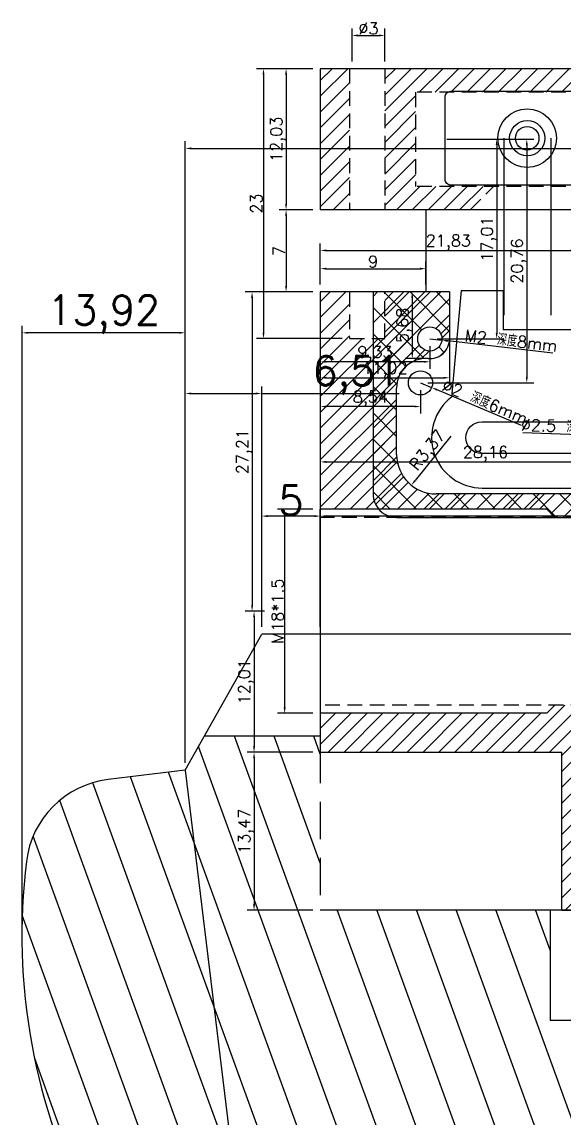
# Model space of a CAD drawing. Header units: millimetres. Extents: x 6817 to 10278, y -2870 to -2258.
# Drawn here: x 8470.4 to 8516.6, y -2541.8 to -2448.4 of the extents above; entities that cross this region are included whole.
import ezdxf

# ---------------------------------------------------------------- set-up
doc = ezdxf.new("R2010")
doc.units = ezdxf.units.MM
doc.linetypes.add('HIDDEN', pattern=[9.525, 6.35, -3.175])
doc.layers.add('图层2', color=108, linetype='Continuous')
doc.styles.get("Standard").update_dxf_attribs({"font": 'txt', "bigfont": 'gbcbig.shx'})
doc.dimstyles.new('ISO-25', dxfattribs={"dimtxt": 1, "dimasz": 0.5, "dimexe": 0.6, "dimexo": 0.625, "dimgap": 0.1, "dimtad": 1, "dimtxsty": 'Standard', "dimcen": 2.5, "dimadec": 0, "dimazin": 0, "dimtfac": 1, "dimtmove": 0, "dimatfit": 3, "dimfxl": 1, "dimarcsym": 0})

# ---------------------------------------------------------------- blocks, each defined once
blk = doc.blocks.new('*D1505')
at = {"layer": 'Defpoints', "color": 0, "linetype": 'ByBlock', "transparency": 16777216}
for p in [(8495.813, -2490.52), (8495.813, -2500.59), (8620.612, -2500.59)]:
    blk.add_point(p, dxfattribs=at)
at = {"layer": '图层2', "color": 0, "linetype": 'ByBlock', "lineweight": -2, "transparency": 16777216}
for p, q in [((8495.813, -2499.965), (8495.813, -2489.92)), ((8620.112, -2490.52), (8496.313, -2490.52)), ((8620.612, -2499.965), (8620.612, -2489.92))]:
    blk.add_line(p, q, dxfattribs=at)
at = {"layer": '图层2', "color": 0, "linetype": 'ByBlock', "transparency": 16777216}
for points in [[(8496.313, -2490.437), (8496.313, -2490.604), (8495.813, -2490.52)], [(8620.112, -2490.437), (8620.112, -2490.604), (8620.612, -2490.52)]]:
    blk.add_solid(points, dxfattribs=at)
at = {"layer": '图层2', "color": 0, "linetype": 'ByBlock', "transparency": 16777216, "insert": (8558.212, -2488.962), "char_height": 2.5, "attachment_point": 5}
blk.add_mtext('124,8', dxfattribs=at)
blk = doc.blocks.new('*D1506')
at = {"layer": 'Defpoints', "color": 0, "linetype": 'ByBlock', "transparency": 16777216}
for p in [(8490.813, -2490.52), (8490.813, -2500.59), (8495.813, -2500.59)]:
    blk.add_point(p, dxfattribs=at)
at = {"layer": '图层2', "color": 0, "linetype": 'ByBlock', "lineweight": -2, "transparency": 16777216}
for p, q in [((8490.813, -2499.965), (8490.813, -2489.92)), ((8495.313, -2490.52), (8491.313, -2490.52)), ((8495.813, -2499.965), (8495.813, -2489.92))]:
    blk.add_line(p, q, dxfattribs=at)
at = {"layer": '图层2', "color": 0, "linetype": 'ByBlock', "transparency": 16777216}
for points in [[(8491.313, -2490.437), (8491.313, -2490.604), (8490.813, -2490.52)], [(8495.313, -2490.437), (8495.313, -2490.604), (8495.813, -2490.52)]]:
    blk.add_solid(points, dxfattribs=at)
at = {"layer": '图层2', "color": 0, "linetype": 'ByBlock', "transparency": 16777216, "insert": (8493.313, -2489.17), "char_height": 2.5, "attachment_point": 5}
blk.add_mtext('5', dxfattribs=at)
blk = doc.blocks.new('*D1507')
at = {"layer": 'Defpoints', "color": 0, "linetype": 'ByBlock', "transparency": 16777216}
for p in [(8484.303, -2480.068), (8490.813, -2500.59), (8484.303, -2512.178)]:
    blk.add_point(p, dxfattribs=at)
at = {"layer": '图层2', "color": 0, "linetype": 'ByBlock', "lineweight": -2, "transparency": 16777216}
for p, q in [((8484.303, -2511.553), (8484.303, -2479.468)), ((8484.803, -2480.068), (8490.313, -2480.068)), ((8490.813, -2499.965), (8490.813, -2479.468)), ((8490.813, -2480.068), (8502.531, -2480.068))]:
    blk.add_line(p, q, dxfattribs=at)
at = {"layer": '图层2', "color": 0, "linetype": 'ByBlock', "transparency": 16777216}
for points in [[(8484.803, -2479.985), (8484.803, -2480.152), (8484.303, -2480.068)], [(8490.313, -2479.985), (8490.313, -2480.152), (8490.813, -2480.068)]]:
    blk.add_solid(points, dxfattribs=at)
at = {"layer": '图层2', "color": 0, "linetype": 'ByBlock', "transparency": 16777216, "insert": (8498.889, -2478.51), "char_height": 2.5, "attachment_point": 5}
blk.add_mtext('6,51', dxfattribs=at)
blk = doc.blocks.new('*D1508')
at = {"layer": 'Defpoints', "color": 0, "linetype": 'ByBlock', "transparency": 16777216}
for p in [(8470.385, -2474.897), (8484.303, -2512.178), (8470.385, -2527.413)]:
    blk.add_point(p, dxfattribs=at)
at = {"layer": '图层2', "color": 0, "linetype": 'ByBlock', "lineweight": -2, "transparency": 16777216}
for p, q in [((8470.385, -2526.788), (8470.385, -2474.297)), ((8484.303, -2511.553), (8484.303, -2474.297)), ((8483.803, -2474.897), (8470.885, -2474.897))]:
    blk.add_line(p, q, dxfattribs=at)
at = {"layer": '图层2', "color": 0, "linetype": 'ByBlock', "transparency": 16777216}
for points in [[(8470.885, -2474.814), (8470.885, -2474.98), (8470.385, -2474.897)], [(8483.803, -2474.814), (8483.803, -2474.98), (8484.303, -2474.897)]]:
    blk.add_solid(points, dxfattribs=at)
at = {"layer": '图层2', "color": 0, "linetype": 'ByBlock', "transparency": 16777216, "insert": (8477.344, -2473.339), "char_height": 2.5, "attachment_point": 5}
blk.add_mtext('13,92', dxfattribs=at)
blk = doc.blocks.new('*D1519')
at = {"layer": 'Defpoints', "color": 0, "linetype": 'ByBlock', "transparency": 16777216}
for p in [(9044.303, -2459.179), (9044.303, -2499.965), (8484.303, -2511.553)]:
    blk.add_point(p, dxfattribs=at)
at = {"layer": '图层2', "color": 0, "linetype": 'ByBlock', "lineweight": -2, "transparency": 16777216}
for p, q in [((8484.303, -2510.928), (8484.303, -2458.579)), ((9044.303, -2499.34), (9044.303, -2458.579)), ((8484.803, -2459.179), (9043.803, -2459.179))]:
    blk.add_line(p, q, dxfattribs=at)
at = {"layer": '图层2', "color": 0, "linetype": 'ByBlock', "transparency": 16777216}
for points in [[(8484.803, -2459.096), (8484.803, -2459.262), (8484.303, -2459.179)], [(9043.803, -2459.096), (9043.803, -2459.262), (9044.303, -2459.179)]]:
    blk.add_solid(points, dxfattribs=at)
at = {"layer": '图层2', "color": 0, "linetype": 'ByBlock', "transparency": 16777216, "insert": (8764.303, -2457.829), "char_height": 2.5, "attachment_point": 5}
blk.add_mtext('560', dxfattribs=at)
blk = doc.blocks.new('*D220')
at = {"layer": 'Defpoints', "color": 0, "linetype": 'ByBlock', "transparency": 16777216}
for p in [(1764.422, -2645.346), (1761.381, -2662.746), (1764.422, -2662.746)]:
    blk.add_point(p, dxfattribs=at)
at = {"layer": '图层2', "color": 0, "linetype": 'ByBlock', "lineweight": -2, "transparency": 16777216}
for p, q in [((1763.797, -2645.346), (1760.781, -2645.346)), ((1761.381, -2645.846), (1761.381, -2662.246)), ((1763.797, -2662.746), (1760.781, -2662.746))]:
    blk.add_line(p, q, dxfattribs=at)
at = {"layer": '图层2', "color": 0, "linetype": 'ByBlock', "transparency": 16777216}
for points in [[(1761.298, -2645.846), (1761.464, -2645.846), (1761.381, -2645.346)], [(1761.298, -2662.246), (1761.464, -2662.246), (1761.381, -2662.746)]]:
    blk.add_solid(points, dxfattribs=at)
at = {"layer": '图层2', "color": 0, "linetype": 'ByBlock', "transparency": 16777216, "insert": (1760.781, -2654.046), "char_height": 1, "attachment_point": 5, "rotation": 90}
blk.add_mtext('M18*1.5', dxfattribs=at)
blk = doc.blocks.new('*D223')
at = {"layer": 'Defpoints', "color": 0, "linetype": 'ByBlock', "transparency": 16777216}
for p in [(1764.422, -2607.807), (1761.505, -2619.837), (1764.422, -2619.837)]:
    blk.add_point(p, dxfattribs=at)
at = {"layer": '图层2', "color": 0, "linetype": 'ByBlock', "lineweight": -2, "transparency": 16777216}
for p, q in [((1763.797, -2607.807), (1760.905, -2607.807)), ((1761.505, -2608.307), (1761.505, -2619.337)), ((1763.797, -2619.837), (1760.905, -2619.837))]:
    blk.add_line(p, q, dxfattribs=at)
at = {"layer": '图层2', "color": 0, "linetype": 'ByBlock', "transparency": 16777216}
for points in [[(1761.422, -2608.307), (1761.589, -2608.307), (1761.505, -2607.807)], [(1761.422, -2619.337), (1761.589, -2619.337), (1761.505, -2619.837)]]:
    blk.add_solid(points, dxfattribs=at)
at = {"layer": '图层2', "color": 0, "linetype": 'ByBlock', "transparency": 16777216, "insert": (1760.822, -2613.822), "char_height": 1, "attachment_point": 5, "rotation": 90}
blk.add_mtext('12,03', dxfattribs=at)
blk = doc.blocks.new('*D224')
at = {"layer": 'Defpoints', "color": 0, "linetype": 'ByBlock', "transparency": 16777216}
for p in [(1764.422, -2619.837), (1761.505, -2626.837), (1764.422, -2626.837)]:
    blk.add_point(p, dxfattribs=at)
at = {"layer": '图层2', "color": 0, "linetype": 'ByBlock', "lineweight": -2, "transparency": 16777216}
for p, q in [((1763.797, -2619.837), (1760.905, -2619.837)), ((1761.505, -2620.337), (1761.505, -2626.337)), ((1763.797, -2626.837), (1760.905, -2626.837))]:
    blk.add_line(p, q, dxfattribs=at)
at = {"layer": '图层2', "color": 0, "linetype": 'ByBlock', "transparency": 16777216}
for points in [[(1761.422, -2620.337), (1761.589, -2620.337), (1761.505, -2619.837)], [(1761.422, -2626.337), (1761.589, -2626.337), (1761.505, -2626.837)]]:
    blk.add_solid(points, dxfattribs=at)
at = {"layer": '图层2', "color": 0, "linetype": 'ByBlock', "transparency": 16777216, "insert": (1760.905, -2623.337), "char_height": 1, "attachment_point": 5, "rotation": 90}
blk.add_mtext('7', dxfattribs=at)
blk = doc.blocks.new('*D225')
at = {"layer": 'Defpoints', "color": 0, "linetype": 'ByBlock', "transparency": 16777216}
for p in [(1773.422, -2624.851), (1764.422, -2626.837), (1773.422, -2626.837)]:
    blk.add_point(p, dxfattribs=at)
at = {"layer": '图层2', "color": 0, "linetype": 'ByBlock', "lineweight": -2, "transparency": 16777216}
for p, q in [((1764.422, -2626.212), (1764.422, -2624.251)), ((1764.922, -2624.851), (1772.922, -2624.851)), ((1773.422, -2626.212), (1773.422, -2624.251))]:
    blk.add_line(p, q, dxfattribs=at)
at = {"layer": '图层2', "color": 0, "linetype": 'ByBlock', "transparency": 16777216}
for points in [[(1764.922, -2624.767), (1764.922, -2624.934), (1764.422, -2624.851)], [(1772.922, -2624.767), (1772.922, -2624.934), (1773.422, -2624.851)]]:
    blk.add_solid(points, dxfattribs=at)
at = {"layer": '图层2', "color": 0, "linetype": 'ByBlock', "transparency": 16777216, "insert": (1768.922, -2624.251), "char_height": 1, "attachment_point": 5}
blk.add_mtext('9', dxfattribs=at)
blk = doc.blocks.new('*D226')
at = {"layer": 'Defpoints', "color": 0, "linetype": 'ByBlock', "transparency": 16777216}
for p in [(1764.422, -2626.837), (1758.604, -2654.046), (1759.656, -2654.046)]:
    blk.add_point(p, dxfattribs=at)
at = {"layer": '图层2', "color": 0, "linetype": 'ByBlock', "lineweight": -2, "transparency": 16777216}
for p, q in [((1763.797, -2626.837), (1758.004, -2626.837)), ((1758.604, -2627.337), (1758.604, -2653.546)), ((1759.031, -2654.046), (1758.004, -2654.046))]:
    blk.add_line(p, q, dxfattribs=at)
at = {"layer": '图层2', "color": 0, "linetype": 'ByBlock', "transparency": 16777216}
for points in [[(1758.521, -2627.337), (1758.688, -2627.337), (1758.604, -2626.837)], [(1758.521, -2653.546), (1758.688, -2653.546), (1758.604, -2654.046)]]:
    blk.add_solid(points, dxfattribs=at)
at = {"layer": '图层2', "color": 0, "linetype": 'ByBlock', "transparency": 16777216, "insert": (1757.921, -2640.441), "char_height": 1, "attachment_point": 5, "rotation": 90}
blk.add_mtext('27,21', dxfattribs=at)
blk = doc.blocks.new('*D193')
at = {"layer": 'Defpoints', "color": 0, "linetype": 'ByBlock', "transparency": 16777216}
for p in [(1760.281, -2654.046), (1758.773, -2666.059), (1764.422, -2666.059)]:
    blk.add_point(p, dxfattribs=at)
at = {"layer": '图层2', "color": 0, "linetype": 'ByBlock', "lineweight": -2, "transparency": 16777216}
for p, q in [((1759.656, -2654.046), (1758.173, -2654.046)), ((1758.773, -2654.546), (1758.773, -2665.559)), ((1763.797, -2666.059), (1758.173, -2666.059))]:
    blk.add_line(p, q, dxfattribs=at)
at = {"layer": '图层2', "color": 0, "linetype": 'ByBlock', "transparency": 16777216}
for points in [[(1758.689, -2654.546), (1758.856, -2654.546), (1758.773, -2654.046)], [(1758.689, -2665.559), (1758.856, -2665.559), (1758.773, -2666.059)]]:
    blk.add_solid(points, dxfattribs=at)
at = {"layer": '图层2', "color": 0, "linetype": 'ByBlock', "transparency": 16777216, "insert": (1758.089, -2660.053), "char_height": 1, "attachment_point": 5, "rotation": 90}
blk.add_mtext('12,01', dxfattribs=at)
blk = doc.blocks.new('*D227')
at = {"layer": 'Defpoints', "color": 0, "linetype": 'ByBlock', "transparency": 16777216}
for p in [(1764.422, -2666.059), (1758.773, -2679.533), (1764.422, -2679.533)]:
    blk.add_point(p, dxfattribs=at)
at = {"layer": '图层2', "color": 0, "linetype": 'ByBlock', "lineweight": -2, "transparency": 16777216}
for p, q in [((1763.797, -2666.059), (1758.173, -2666.059)), ((1758.773, -2666.559), (1758.773, -2679.033)), ((1763.797, -2679.533), (1758.173, -2679.533))]:
    blk.add_line(p, q, dxfattribs=at)
at = {"layer": '图层2', "color": 0, "linetype": 'ByBlock', "transparency": 16777216}
for points in [[(1758.689, -2666.559), (1758.856, -2666.559), (1758.773, -2666.059)], [(1758.689, -2679.033), (1758.856, -2679.033), (1758.773, -2679.533)]]:
    blk.add_solid(points, dxfattribs=at)
at = {"layer": '图层2', "color": 0, "linetype": 'ByBlock', "transparency": 16777216, "insert": (1758.089, -2672.796), "char_height": 1, "attachment_point": 5, "rotation": 90}
blk.add_mtext('13,47', dxfattribs=at)
blk = doc.blocks.new('*D194')
at = {"layer": 'Defpoints', "color": 0, "linetype": 'ByBlock', "transparency": 16777216}
for p in [(1786.255, -2623.295), (1786.255, -2623.962), (1764.422, -2626.837)]:
    blk.add_point(p, dxfattribs=at)
at = {"layer": '图层2', "color": 0, "linetype": 'ByBlock', "lineweight": -2, "transparency": 16777216}
for p, q in [((1764.422, -2626.212), (1764.422, -2622.695)), ((1786.255, -2623.337), (1786.255, -2622.695)), ((1764.922, -2623.295), (1785.755, -2623.295))]:
    blk.add_line(p, q, dxfattribs=at)
at = {"layer": '图层2', "color": 0, "linetype": 'ByBlock', "transparency": 16777216}
for points in [[(1764.922, -2623.212), (1764.922, -2623.378), (1764.422, -2623.295)], [(1785.755, -2623.212), (1785.755, -2623.378), (1786.255, -2623.295)]]:
    blk.add_solid(points, dxfattribs=at)
at = {"layer": '图层2', "color": 0, "linetype": 'ByBlock', "transparency": 16777216, "insert": (1775.339, -2622.612), "char_height": 1, "attachment_point": 5}
blk.add_mtext('21,83', dxfattribs=at)
blk = doc.blocks.new('*D229')
at = {"layer": 'Defpoints', "color": 0, "linetype": 'ByBlock', "transparency": 16777216}
for p in [(1769.922, -2604.974), (1767.131, -2607.807), (1769.922, -2607.807)]:
    blk.add_point(p, dxfattribs=at)
at = {"layer": '图层2', "color": 0, "linetype": 'ByBlock', "lineweight": -2, "transparency": 16777216}
for p, q in [((1767.131, -2607.182), (1767.131, -2604.374)), ((1769.922, -2607.182), (1769.922, -2604.374)), ((1767.631, -2604.974), (1769.422, -2604.974))]:
    blk.add_line(p, q, dxfattribs=at)
at = {"layer": '图层2', "color": 0, "linetype": 'ByBlock', "transparency": 16777216}
for points in [[(1767.631, -2604.891), (1767.631, -2605.058), (1767.131, -2604.974)], [(1769.422, -2604.891), (1769.422, -2605.058), (1769.922, -2604.974)]]:
    blk.add_solid(points, dxfattribs=at)
at = {"layer": '图层2', "color": 0, "linetype": 'ByBlock', "transparency": 16777216, "insert": (1768.527, -2604.374), "char_height": 1, "attachment_point": 5}
blk.add_mtext('%%C3', dxfattribs=at)
blk = doc.blocks.new('*D230')
at = {"layer": 'Defpoints', "color": 0, "linetype": 'ByBlock', "transparency": 16777216}
for p in [(1764.422, -2607.807), (1759.577, -2630.807), (1766.922, -2630.807)]:
    blk.add_point(p, dxfattribs=at)
at = {"layer": '图层2', "color": 0, "linetype": 'ByBlock', "lineweight": -2, "transparency": 16777216}
for p, q in [((1763.797, -2607.807), (1758.977, -2607.807)), ((1759.577, -2608.307), (1759.577, -2630.307)), ((1766.297, -2630.807), (1758.977, -2630.807))]:
    blk.add_line(p, q, dxfattribs=at)
at = {"layer": '图层2', "color": 0, "linetype": 'ByBlock', "transparency": 16777216}
for points in [[(1759.494, -2608.307), (1759.661, -2608.307), (1759.577, -2607.807)], [(1759.494, -2630.307), (1759.661, -2630.307), (1759.577, -2630.807)]]:
    blk.add_solid(points, dxfattribs=at)
at = {"layer": '图层2', "color": 0, "linetype": 'ByBlock', "transparency": 16777216, "insert": (1758.977, -2619.307), "char_height": 1, "attachment_point": 5, "rotation": 90}
blk.add_mtext('23', dxfattribs=at)
blk = doc.blocks.new('*D196')
at = {"layer": 'Defpoints', "color": 0, "linetype": 'ByBlock', "transparency": 16777216}
for p in [(1773.757, -2630.836), (1774.784, -2630.955)]:
    blk.add_point(p, dxfattribs=at)
at = {"layer": '图层2', "color": 0, "linetype": 'ByBlock', "lineweight": -2, "transparency": 16777216}
for p, q in [((1773.757, -2630.836), (1774.784, -2630.955)), ((1784.244, -2632.052), (1775.281, -2631.013))]:
    blk.add_line(p, q, dxfattribs=at)
at = {"layer": '图层2', "color": 0, "linetype": 'ByBlock', "transparency": 16777216}
blk.add_solid([(1775.291, -2630.93), (1775.271, -2631.095), (1774.784, -2630.955)], dxfattribs=at)
at = {"layer": '图层2', "color": 0, "linetype": 'ByBlock', "transparency": 16777216, "insert": (1780.681, -2630.985), "char_height": 1, "attachment_point": 5, "rotation": 353.38564}
blk.add_mtext('M2 深度8mm', dxfattribs=at)
blk = doc.blocks.new('*D232')
at = {"layer": 'Defpoints', "color": 0, "linetype": 'ByBlock', "transparency": 16777216}
for p in [(1772.962, -2634.583), (1773.913, -2634.983)]:
    blk.add_point(p, dxfattribs=at)
at = {"layer": '图层2', "color": 0, "linetype": 'ByBlock', "lineweight": -2, "transparency": 16777216}
for p, q in [((1772.962, -2634.583), (1773.913, -2634.983)), ((1781.585, -2638.21), (1774.374, -2635.177))]:
    blk.add_line(p, q, dxfattribs=at)
at = {"layer": '图层2', "color": 0, "linetype": 'ByBlock', "transparency": 16777216}
blk.add_solid([(1774.407, -2635.1), (1774.342, -2635.254), (1773.913, -2634.983)], dxfattribs=at)
at = {"layer": '图层2', "color": 0, "linetype": 'ByBlock', "transparency": 16777216, "insert": (1778.462, -2636.192), "char_height": 1, "attachment_point": 5, "rotation": 337.18463}
blk.add_mtext('%%C2 深度6mm', dxfattribs=at)
blk = doc.blocks.new('*D233')
at = {"layer": 'Defpoints', "color": 0, "linetype": 'ByBlock', "transparency": 16777216}
for p in [(1764.422, -2630.836), (1773.757, -2630.836), (1764.422, -2632.789)]:
    blk.add_point(p, dxfattribs=at)
at = {"layer": '图层2', "color": 0, "linetype": 'ByBlock', "lineweight": -2, "transparency": 16777216}
for p, q in [((1764.422, -2631.461), (1764.422, -2633.389)), ((1773.757, -2631.461), (1773.757, -2633.389)), ((1773.257, -2632.789), (1764.922, -2632.789))]:
    blk.add_line(p, q, dxfattribs=at)
at = {"layer": '图层2', "color": 0, "linetype": 'ByBlock', "transparency": 16777216}
for points in [[(1764.922, -2632.706), (1764.922, -2632.872), (1764.422, -2632.789)], [(1773.257, -2632.706), (1773.257, -2632.872), (1773.757, -2632.789)]]:
    blk.add_solid(points, dxfattribs=at)
at = {"layer": '图层2', "color": 0, "linetype": 'ByBlock', "transparency": 16777216, "insert": (1769.09, -2632.106), "char_height": 1, "attachment_point": 5}
blk.add_mtext('9,33', dxfattribs=at)
blk = doc.blocks.new('*D234')
at = {"layer": 'Defpoints', "color": 0, "linetype": 'ByBlock', "transparency": 16777216}
for p in [(1764.422, -2634.583), (1772.962, -2634.583), (1764.422, -2636.601)]:
    blk.add_point(p, dxfattribs=at)
at = {"layer": '图层2', "color": 0, "linetype": 'ByBlock', "lineweight": -2, "transparency": 16777216}
for p, q in [((1764.422, -2635.208), (1764.422, -2637.201)), ((1772.962, -2635.208), (1772.962, -2637.201)), ((1772.462, -2636.601), (1764.922, -2636.601))]:
    blk.add_line(p, q, dxfattribs=at)
at = {"layer": '图层2', "color": 0, "linetype": 'ByBlock', "transparency": 16777216}
for points in [[(1764.922, -2636.518), (1764.922, -2636.684), (1764.422, -2636.601)], [(1772.462, -2636.518), (1772.462, -2636.684), (1772.962, -2636.601)]]:
    blk.add_solid(points, dxfattribs=at)
at = {"layer": '图层2', "color": 0, "linetype": 'ByBlock', "transparency": 16777216, "insert": (1768.692, -2635.918), "char_height": 1, "attachment_point": 5}
blk.add_mtext('8,54', dxfattribs=at)
blk = doc.blocks.new('*D235')
at = {"layer": 'Defpoints', "color": 0, "linetype": 'ByBlock', "transparency": 16777216}
for p in [(1774.588, -2613.822), (1773.757, -2630.836), (1779.459, -2630.836)]:
    blk.add_point(p, dxfattribs=at)
at = {"layer": '图层2', "color": 0, "linetype": 'ByBlock', "lineweight": -2, "transparency": 16777216}
for p, q in [((1775.213, -2613.822), (1780.059, -2613.822)), ((1779.459, -2614.322), (1779.459, -2630.336)), ((1774.382, -2630.836), (1780.059, -2630.836))]:
    blk.add_line(p, q, dxfattribs=at)
at = {"layer": '图层2', "color": 0, "linetype": 'ByBlock', "transparency": 16777216}
for points in [[(1779.376, -2614.322), (1779.542, -2614.322), (1779.459, -2613.822)], [(1779.376, -2630.336), (1779.542, -2630.336), (1779.459, -2630.836)]]:
    blk.add_solid(points, dxfattribs=at)
at = {"layer": '图层2', "color": 0, "linetype": 'ByBlock', "transparency": 16777216, "insert": (1778.776, -2622.329), "char_height": 1, "attachment_point": 5, "rotation": 90}
blk.add_mtext('17,01', dxfattribs=at)
blk = doc.blocks.new('*D197')
at = {"layer": 'Defpoints', "color": 0, "linetype": 'ByBlock', "transparency": 16777216}
for p in [(1774.588, -2613.822), (1772.962, -2634.583), (1782.026, -2634.583)]:
    blk.add_point(p, dxfattribs=at)
at = {"layer": '图层2', "color": 0, "linetype": 'ByBlock', "lineweight": -2, "transparency": 16777216}
for p, q in [((1775.213, -2613.822), (1782.626, -2613.822)), ((1782.026, -2614.322), (1782.026, -2634.083)), ((1773.587, -2634.583), (1782.626, -2634.583))]:
    blk.add_line(p, q, dxfattribs=at)
at = {"layer": '图层2', "color": 0, "linetype": 'ByBlock', "transparency": 16777216}
for points in [[(1781.943, -2614.322), (1782.109, -2614.322), (1782.026, -2613.822)], [(1781.943, -2634.083), (1782.109, -2634.083), (1782.026, -2634.583)]]:
    blk.add_solid(points, dxfattribs=at)
at = {"layer": '图层2', "color": 0, "linetype": 'ByBlock', "transparency": 16777216, "insert": (1781.343, -2624.202), "char_height": 1, "attachment_point": 5, "rotation": 90}
blk.add_mtext('20,76', dxfattribs=at)
blk = doc.blocks.new('*D238')
at = {"layer": 'Defpoints', "color": 0, "linetype": 'ByBlock', "transparency": 16777216}
for p in [(1764.422, -2639.636), (1792.582, -2639.222), (1792.582, -2641.319)]:
    blk.add_point(p, dxfattribs=at)
at = {"layer": '图层2', "color": 0, "linetype": 'ByBlock', "lineweight": -2, "transparency": 16777216}
for p, q in [((1792.582, -2639.847), (1792.582, -2641.919)), ((1764.422, -2640.261), (1764.422, -2641.919)), ((1764.922, -2641.319), (1792.082, -2641.319))]:
    blk.add_line(p, q, dxfattribs=at)
at = {"layer": '图层2', "color": 0, "linetype": 'ByBlock', "transparency": 16777216}
for points in [[(1764.922, -2641.236), (1764.922, -2641.403), (1764.422, -2641.319)], [(1792.082, -2641.236), (1792.082, -2641.403), (1792.582, -2641.319)]]:
    blk.add_solid(points, dxfattribs=at)
at = {"layer": '图层2', "color": 0, "linetype": 'ByBlock', "transparency": 16777216, "insert": (1778.502, -2640.636), "char_height": 1, "attachment_point": 5}
blk.add_mtext('28,16', dxfattribs=at)
blk = doc.blocks.new('*D240')
at = {"layer": 'Defpoints', "color": 0, "linetype": 'ByBlock', "transparency": 16777216}
for p in [(1764.422, -2626.837), (1775.441, -2626.837), (1775.441, -2634.15)]:
    blk.add_point(p, dxfattribs=at)
at = {"layer": '图层2', "color": 0, "linetype": 'ByBlock', "lineweight": -2, "transparency": 16777216}
for p, q in [((1764.422, -2627.462), (1764.422, -2634.75)), ((1775.441, -2627.462), (1775.441, -2634.75)), ((1764.922, -2634.15), (1774.941, -2634.15))]:
    blk.add_line(p, q, dxfattribs=at)
at = {"layer": '图层2', "color": 0, "linetype": 'ByBlock', "transparency": 16777216}
for points in [[(1764.922, -2634.067), (1764.922, -2634.233), (1764.422, -2634.15)], [(1774.941, -2634.067), (1774.941, -2634.233), (1775.441, -2634.15)]]:
    blk.add_solid(points, dxfattribs=at)
at = {"layer": '图层2', "color": 0, "linetype": 'ByBlock', "transparency": 16777216, "insert": (1769.932, -2633.467), "char_height": 1, "attachment_point": 5}
blk.add_mtext('11,02', dxfattribs=at)
blk = doc.blocks.new('*D241')
at = {"layer": 'Defpoints', "color": 0, "linetype": 'ByBlock', "transparency": 16777216}
for p in [(1775.441, -2626.837), (1772.259, -2632.52), (1773.757, -2632.52)]:
    blk.add_point(p, dxfattribs=at)
at = {"layer": '图层2', "color": 0, "linetype": 'ByBlock', "lineweight": -2, "transparency": 16777216}
for p, q in [((1774.816, -2626.837), (1771.659, -2626.837)), ((1772.259, -2627.337), (1772.259, -2632.02)), ((1773.132, -2632.52), (1771.659, -2632.52))]:
    blk.add_line(p, q, dxfattribs=at)
at = {"layer": '图层2', "color": 0, "linetype": 'ByBlock', "transparency": 16777216}
for points in [[(1772.176, -2627.337), (1772.343, -2627.337), (1772.259, -2626.837)], [(1772.176, -2632.02), (1772.343, -2632.02), (1772.259, -2632.52)]]:
    blk.add_solid(points, dxfattribs=at)
at = {"layer": '图层2', "color": 0, "linetype": 'ByBlock', "transparency": 16777216, "insert": (1771.576, -2629.678), "char_height": 1, "attachment_point": 5, "rotation": 90}
blk.add_mtext('5,68', dxfattribs=at)
blk = doc.blocks.new('*D242')
at = {"layer": 'Defpoints', "color": 0, "linetype": 'ByBlock', "transparency": 16777216}
for p in [(1774.291, -2640.678), (1772.183, -2643.305)]:
    blk.add_point(p, dxfattribs=at)
at = {"layer": '图层2', "color": 0, "linetype": 'ByBlock', "lineweight": -2, "transparency": 16777216}
blk.add_line((1775.541, -2639.119), (1772.496, -2642.915), dxfattribs=at)
at = {"layer": '图层2', "color": 0, "linetype": 'ByBlock', "transparency": 16777216}
blk.add_solid([(1772.431, -2642.863), (1772.561, -2642.968), (1772.183, -2643.305)], dxfattribs=at)
at = {"layer": '图层2', "color": 0, "linetype": 'ByBlock', "transparency": 16777216, "insert": (1773.642, -2640.395), "char_height": 1, "attachment_point": 5, "rotation": 51.2675}
blk.add_mtext('R3,37', dxfattribs=at)
blk = doc.blocks.new('*D202')
at = {"layer": 'Defpoints', "color": 0, "linetype": 'ByBlock', "transparency": 16777216}
for p in [(1791.333, -2639.174), (1792.582, -2639.222)]:
    blk.add_point(p, dxfattribs=at)
at = {"layer": '图层2', "color": 0, "linetype": 'ByBlock', "lineweight": -2, "transparency": 16777216}
for p, q in [((1781.684, -2638.803), (1790.834, -2639.155)), ((1792.582, -2639.222), (1791.333, -2639.174))]:
    blk.add_line(p, q, dxfattribs=at)
at = {"layer": '图层2', "color": 0, "linetype": 'ByBlock', "transparency": 16777216}
blk.add_solid([(1790.837, -2639.072), (1790.83, -2639.238), (1791.333, -2639.174)], dxfattribs=at)
at = {"layer": '图层2', "color": 0, "linetype": 'ByBlock', "transparency": 16777216, "insert": (1786.034, -2638.32), "char_height": 1, "attachment_point": 5, "rotation": 357.79398}
blk.add_mtext('%%C2.5 深度6mm', dxfattribs=at)
blk = doc.blocks.new('fghjkkk')
at = {"layer": '图层2', "color": 4, "linetype": 'ByBlock'}
blk.add_lwpolyline([(8494.25, -2299.241), (8463.586, -2299.241, -0.414214), (8463.086, -2298.741), (8463.086, -2291.741, -0.414214), (8463.586, -2291.241), (8494.25, -2291.241, -0.414214), (8494.75, -2291.741), (8494.75, -2298.741, -0.414214)], format="xyb", close=True, dxfattribs=at)
for points in [[(8494.75, -2298.111), (8518.362, -2298.111, 1), (8518.362, -2292.371), (8494.75, -2292.371)], [(8521.132, -2295.991), (8531.23, -2295.991, 1), (8531.23, -2294.491), (8521.132, -2294.491)]]:
    blk.add_lwpolyline(points, format="xyb", dxfattribs=at)
at = {"layer": '图层2', "color": 2, "linetype": 'ByBlock'}
for radius in [2.5, 1.5]:
    blk.add_circle((8470.086, -2295.241), radius, dxfattribs=at)
at = {"layer": '图层2', "color": 4, "linetype": 'ByBlock'}
blk.add_circle((8470.086, -2295.241), 1, dxfattribs=at)
blk = doc.blocks.new('bfgjkkj')
at = {"layer": '图层2', "color": 2, "linetype": 'ByBlock'}
for p, q in [((8509.539, -2458.312), (8509.539, -2473.381)), ((8513.539, -2458.312), (8513.539, -2473.381))]:
    blk.add_line(p, q, dxfattribs=at)
blk.add_blockref('fghjkkk', (41.453, -163.072), dxfattribs=at)
blk = doc.blocks.new('gfhhjjj')
at = {"layer": '图层2', "color": 1, "linetype": 'ByBlock'}
for p, q in [((10460.5, -315.718), (10459.667, -324.827)), ((10460.5, -315.718), (10464.084, -315.718)), ((10460.5, -315.718), (10464.084, -315.718)), ((10464.084, -315.718), (10464.084, -319.08)), ((10490.832, -315.718), (10493.858, -315.718)), ((10490.832, -319.08), (10490.832, -315.718)), ((10493.858, -322.337), (10493.858, -315.718)), ((10490.832, -319.08), (10464.084, -319.08)), ((10507.567, -322.337), (10493.858, -322.337)), ((10509.272, -328.333), (10507.567, -322.337)), ((10462.296, -332.567), (10499.756, -332.567)), ((10499.756, -338.241), (10508.08, -332.108)), ((10499.756, -332.567), (10499.756, -338.241))]:
    blk.add_line(p, q, dxfattribs=at)
at = {"layer": '图层2', "color": 3, "linetype": 'HIDDEN', "ltscale": 0.2}
for p, q in [((10506.692, -328.986), (10506.692, -323.739)), ((10504.703, -326.136), (10508.954, -326.136)), ((10480.457, -334.101), (10480.457, -328.854)), ((10478.468, -331.251), (10482.719, -331.251))]:
    blk.add_line(p, q, dxfattribs=at)
at = {"layer": '图层2', "color": 2, "linetype": 'ByBlock'}
for points in [[(10476.702, -326.932, -1), (10476.702, -329.632), (10462.258, -329.632, -1), (10462.258, -326.932)], [(10485.891, -329.628, -1), (10485.891, -326.928), (10500.335, -326.928, -1), (10500.335, -329.628)]]:
    blk.add_lwpolyline(points, format="xyb", close=True, dxfattribs=at)
for centre, radius in [((10506.692, -326.136), 1.25), ((10480.457, -331.251), 1)]:
    blk.add_circle(centre, radius, dxfattribs=at)
at = {"layer": '图层2', "color": 1, "linetype": 'ByBlock'}
for centre, radius, start, end in [((10462.296, -328.25), 4.316, 127.5234, 270), ((10506.392, -329.499), 3.108, 302.90648, 22.03635)]:
    blk.add_arc(centre, radius, start, end, dxfattribs=at)
blk = doc.blocks.new('dfgghhh')
at = {"layer": '图层2', "linetype": 'ByBlock'}
h = blk.add_hatch(dxfattribs=at)
h.set_pattern_fill('ANSI31', color=4, scale=0.3)
h.set_pattern_definition([(45, (-371.5348, -2062.5474), (-0.6735192, 0.6735192), [])])
h.paths.add_polyline_path([(1844.422, -2607.807), (1769.922, -2607.807), (1769.922, -2613.822), (1772.544, -2613.822), (1772.544, -2609.807), (1844.422, -2609.807)])
h.paths.add_polyline_path([(1779.198, -2617.837), (1772.544, -2617.837), (1772.544, -2613.822), (1769.922, -2613.822), (1769.922, -2619.837), (1777.198, -2619.837)])
h.paths.add_polyline_path([(1766.922, -2613.822), (1764.422, -2613.822), (1764.422, -2619.837), (1766.922, -2619.837)])
h.paths.add_polyline_path([(1766.922, -2607.807), (1764.422, -2607.807), (1764.422, -2613.822), (1766.922, -2613.822)])
edge = h.paths.add_edge_path()
edge.add_line((1844.422, -2617.837), (1839.922, -2617.837))
edge.add_arc((1839.922, -2619.837), 2, 0, 90, ccw=False)
edge.add_line((1841.922, -2619.837), (1844.422, -2619.837))
edge.add_line((1844.422, -2619.837), (1844.422, -2617.837))
edge = h.paths.add_edge_path()
edge.add_line((1839.922, -2617.837), (1822.167, -2617.837))
edge.add_line((1822.167, -2617.837), (1824.167, -2619.837))
edge.add_line((1824.167, -2619.837), (1841.922, -2619.837))
edge.add_arc((1839.922, -2619.837), 2, 0, 90)
edge = h.paths.add_edge_path()
edge.add_line((1775.441, -2630.836), (1775.441, -2626.837))
edge.add_line((1775.441, -2626.837), (1769.922, -2626.837))
edge.add_line((1769.922, -2626.837), (1769.922, -2630.807))
edge.add_line((1769.922, -2630.807), (1768.922, -2630.807))
edge.add_line((1768.922, -2630.807), (1768.922, -2644.046))
edge.add_arc((1770.922, -2644.046), 2, 180, 220.5416)
edge.add_line((1769.402, -2645.346), (1783.722, -2645.346))
edge.add_line((1783.722, -2645.346), (1784.422, -2646.046))
edge.add_line((1784.422, -2646.046), (1813.323, -2646.046))
edge.add_line((1813.323, -2646.046), (1811.323, -2644.046))
edge.add_line((1811.323, -2644.046), (1774.291, -2644.046))
edge.add_arc((1774.291, -2640.678), 3.368, 180, 270, ccw=False)
edge.add_line((1770.922, -2640.678), (1770.922, -2635.035))
edge.add_arc((1773.448, -2635.035), 2.526, 85.17826, 180, ccw=False)
edge.add_arc((1773.757, -2630.836), 1.684, 266.72853, 360)
edge = h.paths.add_edge_path(flags=16)
edge.add_arc((1773.757, -2630.836), 1.034, 0, 360)
edge = h.paths.add_edge_path(flags=17)
edge.add_line((1841.922, -2644.046), (1840.484, -2644.046))
edge.add_line((1840.484, -2644.046), (1838.484, -2646.046))
edge.add_line((1838.484, -2646.046), (1839.922, -2646.046))
edge.add_arc((1839.922, -2644.046), 2, 270, 360)
edge = h.paths.add_edge_path()
edge.add_line((1844.422, -2644.046), (1841.922, -2644.046))
edge.add_arc((1839.922, -2644.046), 2, -90, 0, ccw=False)
edge.add_line((1839.922, -2646.046), (1838.484, -2646.046))
edge.add_line((1838.484, -2646.046), (1838.484, -2651.546))
edge.add_line((1838.484, -2651.546), (1847.092, -2651.546))
edge.add_line((1847.092, -2651.546), (1847.092, -2650.561))
edge.add_line((1847.092, -2650.561), (1844.422, -2650.561))
edge.add_line((1844.422, -2650.561), (1844.422, -2644.046))
h.paths.add_polyline_path([(1846.092, -2659.061), (1847.092, -2659.061), (1847.092, -2656.546), (1838.484, -2656.546), (1838.484, -2662.046), (1832.041, -2662.046), (1832.041, -2664.046), (1836.534, -2664.046), (1836.534, -2669.427), (1838.978, -2669.427), (1838.978, -2664.927), (1839.478, -2664.427), (1841.478, -2664.427), (1841.978, -2664.927), (1841.978, -2669.427), (1846.092, -2669.427)])
h.paths.add_polyline_path([(1791.231, -2662.046), (1784.422, -2662.046), (1783.722, -2662.746), (1764.422, -2662.746), (1764.422, -2666.059), (1785.015, -2666.059), (1785.015, -2679.533), (1787.015, -2679.533), (1787.015, -2664.046), (1791.231, -2664.046)])
h.paths.add_polyline_path([(1845.592, -2670.033), (1846.092, -2669.533), (1846.092, -2669.427), (1844.422, -2669.427), (1844.422, -2679.533), (1845.592, -2679.533)])
h.paths.add_polyline_path([(1859.222, -2664.046), (1859.222, -2656.546), (1850.092, -2656.546), (1850.092, -2659.061), (1851.092, -2659.061), (1851.092, -2669.427), (1852.109, -2669.427), (1852.109, -2679.533), (1858.222, -2679.533), (1868.822, -2677.241), (1868.822, -2664.046)])
h.paths.add_polyline_path([(1888.222, -2664.046), (1874.822, -2664.046), (1874.822, -2675.943), (1888.222, -2673.046)])
h.paths.add_polyline_path([(1888.222, -2635.046), (1874.072, -2635.046), (1874.072, -2644.046), (1888.222, -2644.046)])
h.paths.add_polyline_path([(1869.572, -2635.046), (1858.222, -2635.046), (1858.222, -2650.561), (1850.092, -2650.561), (1850.092, -2651.546), (1859.222, -2651.546), (1859.222, -2644.046), (1869.572, -2644.046)])
h.paths.add_polyline_path([(1869.572, -2619.822), (1858.222, -2619.822), (1858.222, -2635.046), (1869.572, -2635.046)])
h.paths.add_polyline_path([(1888.222, -2621.822), (1876.522, -2621.822), (1876.522, -2620.022), (1876.322, -2619.822), (1874.072, -2619.822), (1874.072, -2635.046), (1888.222, -2635.046)])
h.paths.add_polyline_path([(1868.722, -2603.822), (1858.222, -2603.822), (1858.222, -2607.822), (1868.722, -2607.822)])
h.paths.add_polyline_path([(1876.522, -2605.822), (1888.222, -2605.822), (1888.222, -2603.822), (1868.722, -2603.822), (1868.722, -2607.822), (1876.322, -2607.822), (1876.522, -2607.622)])
edge = h.paths.add_edge_path()
edge.add_line((1766.922, -2630.807), (1766.922, -2626.837))
edge.add_line((1766.922, -2626.837), (1764.422, -2626.837))
edge.add_line((1764.422, -2626.837), (1764.422, -2645.346))
edge.add_line((1764.422, -2645.346), (1769.402, -2645.346))
edge.add_arc((1770.922, -2644.046), 2, 180, 220.5416, ccw=False)
edge.add_line((1768.922, -2644.046), (1768.922, -2630.807))
edge.add_line((1768.922, -2630.807), (1766.922, -2630.807))
h = blk.add_hatch(dxfattribs=at)
h.set_pattern_fill('ANSI37', color=62, scale=0.5)
h.set_pattern_definition([(45, (-371.5348, -2062.5474), (-1.122532, 1.122532), []), (135, (-371.5348, -2062.5474), (-1.122532, -1.122532), [])])
h.paths.add_polyline_path([(1769.922, -2626.837), (1768.922, -2626.837), (1768.922, -2630.807), (1769.922, -2630.807)], flags=17)
h.paths.add_polyline_path([(1775.441, -2626.837), (1769.922, -2626.837), (1769.922, -2630.807), (1768.922, -2630.807), (1768.922, -2644.046, 0.178765), (1769.402, -2645.346), (1783.722, -2645.346), (1784.422, -2646.046), (1813.323, -2646.046), (1811.323, -2644.046), (1774.291, -2644.046, -0.414214), (1770.922, -2640.678), (1770.922, -2635.035, -0.439082), (1773.661, -2632.517, 0.431038), (1775.441, -2630.836)])
h.paths.add_polyline_path([(1774.791, -2630.836, -1), (1772.723, -2630.836, -1)], flags=16)
h.paths.add_polyline_path([(1840.484, -2644.046), (1811.323, -2644.046), (1813.323, -2646.046), (1838.484, -2646.046)])
h.paths.add_polyline_path([(1841.922, -2644.046), (1840.484, -2644.046), (1838.484, -2646.046), (1839.922, -2646.046, 0.414214)])
h.paths.add_polyline_path([(1839.922, -2617.837), (1822.167, -2617.837), (1824.167, -2619.837), (1841.922, -2619.837, 0.414214)])
h.paths.add_polyline_path([(1822.167, -2617.837), (1807.577, -2617.837, 0.414214), (1805.577, -2619.837), (1819.978, -2619.837), (1824.167, -2619.837)])
at = {"layer": '图层2', "color": 2, "linetype": 'ByBlock'}
for p, q in [((1764.422, -2607.807), (1764.422, -2619.837)), ((1844.422, -2607.807), (1764.422, -2607.807)), ((1844.422, -2619.837), (1764.422, -2619.837)), ((1773.422, -2619.837), (1773.422, -2626.837)), ((1764.422, -2626.837), (1764.422, -2666.059)), ((1775.441, -2626.837), (1764.422, -2626.837)), ((1775.441, -2626.837), (1775.441, -2630.836)), ((1770.922, -2640.678), (1770.922, -2635.035)), ((1844.422, -2644.046), (1774.291, -2644.046)), ((1764.422, -2666.059), (1785.015, -2666.059)), ((1785.015, -2679.533), (1785.015, -2666.059)), ((1785.015, -2679.533), (1858.222, -2679.533))]:
    blk.add_line(p, q, dxfattribs=at)
at = {"layer": '图层2', "color": 1, "linetype": 'HIDDEN', "ltscale": 0.2}
for p, q in [((1766.922, -2607.807), (1766.922, -2619.837)), ((1769.922, -2607.807), (1769.922, -2619.837)), ((1772.544, -2609.807), (1772.544, -2617.837)), ((1844.422, -2609.807), (1772.544, -2609.807)), ((1844.422, -2617.837), (1772.544, -2617.837)), ((1777.198, -2619.837), (1779.198, -2617.837)), ((1839.922, -2646.046), (1764.422, -2646.046)), ((1838.484, -2662.046), (1764.422, -2662.046))]:
    blk.add_line(p, q, dxfattribs=at)
at = {"layer": '图层2', "color": 4, "linetype": 'ByBlock'}
for p, q in [((1783.722, -2645.346), (1764.422, -2645.346)), ((1784.422, -2646.046), (1783.722, -2645.346)), ((1784.422, -2662.046), (1783.722, -2662.746)), ((1783.722, -2662.746), (1764.422, -2662.746))]:
    blk.add_line(p, q, dxfattribs=at)
at = {"layer": '图层2', "color": 3, "linetype": 'HIDDEN', "ltscale": 0.5}
blk.add_line((1785.015, -2679.533), (1764.422, -2679.533), dxfattribs=at)
at = {"layer": '图层2', "color": 1, "linetype": 'HIDDEN', "ltscale": 0.2}
blk.add_lwpolyline([(1766.922, -2626.837), (1766.922, -2630.807), (1769.922, -2630.807), (1769.922, -2626.837)], dxfattribs=at)
at = {"layer": '图层2', "color": 62, "linetype": 'ByBlock'}
blk.add_lwpolyline([(1768.922, -2626.837), (1768.922, -2644.046, 0.414214), (1770.922, -2646.046), (1839.922, -2646.046, 0.414214), (1841.922, -2644.046)], format="xyb", dxfattribs=at)
at = {"layer": '图层2', "color": 1, "linetype": 'ByBlock'}
for centre, radius in [((1773.757, -2630.836), 1.034), ((1772.962, -2634.583), 1.032)]:
    blk.add_circle(centre, radius, dxfattribs=at)
at = {"layer": '图层2', "color": 2, "linetype": 'ByBlock'}
for centre, radius, start, end in [((1773.757, -2630.836), 1.684, 264.86819, 0), ((1773.448, -2635.035), 2.526, 86.41846, 180), ((1774.291, -2640.678), 3.368, 180, 270)]:
    blk.add_arc(centre, radius, start, end, dxfattribs=at)
at = {"layer": '图层2', "color": 6, "linetype": 'ByBlock'}
dim = blk.add_linear_dim(base=(1769.922, -2604.974), p1=(1767.131, -2607.807), p2=(1769.922, -2607.807), text='%%C3', dimstyle='ISO-25', dxfattribs=at)
dim.commit()
dim.dimension.update_dxf_attribs({"geometry": '*D229', "text_midpoint": (1768.527, -2604.374)})
for base, p1, p2, picture, middle in [((1759.577, -2630.807), (1764.422, -2607.807), (1766.922, -2630.807), '*D230', (1758.977, -2619.307)), ((1761.505, -2619.837), (1764.422, -2607.807), (1764.422, -2619.837), '*D223', (1760.822, -2613.822)), ((1782.026, -2634.583), (1774.588, -2613.822), (1772.962, -2634.583), '*D197', (1781.343, -2624.202)), ((1779.459, -2630.836), (1774.588, -2613.822), (1773.757, -2630.836), '*D235', (1778.776, -2622.329)), ((1761.505, -2626.837), (1764.422, -2619.837), (1764.422, -2626.837), '*D224', (1760.905, -2623.337)), ((1758.604, -2654.046), (1764.422, -2626.837), (1759.656, -2654.046), '*D226', (1757.921, -2640.441)), ((1772.259, -2632.52), (1775.441, -2626.837), (1773.757, -2632.52), '*D241', (1771.576, -2629.678)), ((1758.773, -2666.059), (1760.281, -2654.046), (1764.422, -2666.059), '*D193', (1758.089, -2660.053)), ((1758.773, -2679.533), (1764.422, -2666.059), (1764.422, -2679.533), '*D227', (1758.089, -2672.796))]:
    dim = blk.add_linear_dim(base=base, p1=p1, p2=p2, angle=90, dimstyle='ISO-25', dxfattribs=at)
    dim.commit()
    dim.dimension.update_dxf_attribs({"geometry": picture, "text_midpoint": middle})
for base, p1, p2, picture, middle in [((1786.255, -2623.295), (1764.422, -2626.837), (1786.255, -2623.962), '*D194', (1775.339, -2622.612)), ((1773.422, -2624.851), (1764.422, -2626.837), (1773.422, -2626.837), '*D225', (1768.922, -2624.251)), ((1775.441, -2634.15), (1764.422, -2626.837), (1775.441, -2626.837), '*D240', (1769.932, -2633.467)), ((1764.4221, -2632.7889), (1773.7569, -2630.8358), (1764.4221, -2630.8358), '*D233', (1769.0895, -2632.1055)), ((1764.422, -2636.601), (1772.962, -2634.583), (1764.422, -2634.583), '*D234', (1768.692, -2635.918)), ((1792.582, -2641.319), (1764.422, -2639.636), (1792.582, -2639.222), '*D238', (1778.502, -2640.636))]:
    dim = blk.add_linear_dim(base=base, p1=p1, p2=p2, dimstyle='ISO-25', dxfattribs=at)
    dim.commit()
    dim.dimension.update_dxf_attribs({"geometry": picture, "text_midpoint": middle})
dim = blk.add_radius_dim(center=(1773.757, -2630.836), mpoint=(1774.784, -2630.955), text='M2 深度8mm', dimstyle='ISO-25', dxfattribs=at)
dim.commit()
dim.dimension.update_dxf_attribs({"geometry": '*D196', "text_midpoint": (1780.607, -2631.63), "dimtype": 132})
for center, mpoint, text, picture, middle in [((1772.962, -2634.583), (1773.913, -2634.983), '%%C2 深度6mm', '*D232', (1778.462, -2636.192)), ((1792.582, -2639.222), (1791.333, -2639.174), '%%C2.5 深度6mm', '*D202', (1786.034, -2638.32))]:
    dim = blk.add_radius_dim(center=center, mpoint=mpoint, text=text, dimstyle='ISO-25', dxfattribs=at)
    dim.commit()
    dim.dimension.update_dxf_attribs({"geometry": picture, "text_midpoint": middle})
dim = blk.add_radius_dim(center=(1774.291, -2640.678), mpoint=(1772.183, -2643.305), dimstyle='ISO-25', dxfattribs=at)
dim.commit()
dim.dimension.update_dxf_attribs({"geometry": '*D242', "text_midpoint": (1774.175, -2640.822), "dimtype": 132})
dim = blk.add_linear_dim(base=(1761.381, -2662.746), p1=(1764.422, -2645.346), p2=(1764.422, -2662.746), angle=90, text='M18*1.5', dimstyle='ISO-25', dxfattribs=at)
dim.commit()
dim.dimension.update_dxf_attribs({"geometry": '*D220', "text_midpoint": (1760.781, -2654.046)})
blk = doc.blocks.new('fgjhkjkl')
at = {"layer": '图层2', "color": 6, "linetype": 'ByBlock'}
blk.add_blockref('dfgghhh', (8035.339, 224.271), dxfattribs=at)

msp = doc.modelspace()

# ---------------------------------------------------------------- hatches: boundary and pattern name
at = {"layer": '图层2', "linetype": 'ByBlock'}
h = msp.add_hatch(dxfattribs=at)
h.set_pattern_fill('ANSI31', color=4, angle=65)
h.paths.add_polyline_path([(8539.036, -2548.283, -0.242813), (8544.614, -2545.105), (8577.735, -2543.733, -0.609252), (8583.893, -2554.543), (8569.538, -2576.618, -0.322779), (8561.906, -2579.576), (8531.006, -2571.532, -0.376479), (8528.272, -2564.834)], flags=16)
h.paths.add_polyline_path([(8585.345, -2576.156), (8605.255, -2545.539, -0.242813), (8610.834, -2542.362), (8653.055, -2540.613, -0.609252), (8659.213, -2551.423), (8632.218, -2592.935, -0.322779), (8624.586, -2595.893), (8589.45, -2586.746, -0.511968)], flags=16)
h.paths.add_polyline_path([(8648.025, -2592.473), (8680.574, -2542.42, -0.242813), (8686.153, -2539.242), (8748.284, -2536.668, -0.296343), (8760.302, -2545.448, -0.201214), (8760.005, -2559.919), (8751.932, -2574.848, 0.092385), (8735.074, -2608.495, -0.345228), (8713.527, -2619.047), (8652.13, -2603.063, -0.511968)], flags=16)
h.paths.add_polyline_path([(8484.303, -2512.178), (8477.731, -2512.974, 0.345162), (8470.751, -2519.95, 0.151566), (8476.258, -2550.234, -0.115864), (8483.978, -2593.645, 0.213121), (8488.693, -2624.067, 0.248717), (8491.176, -2625.383), (8497.999, -2625.383)])
edge = h.paths.add_edge_path()
edge.add_line((8886.672, -2549.846), (8886.672, -2543.846))
edge.add_line((8886.672, -2543.846), (8888.665, -2543.846))
edge.add_line((8888.665, -2543.846), (8888.665, -2533.466))
edge.add_line((8888.665, -2533.466), (8856.246, -2533.466))
edge.add_line((8856.246, -2533.466), (8856.246, -2538.425))
edge.add_line((8856.246, -2538.425), (8861.667, -2538.425))
edge.add_arc((8861.667, -2541.425), 3, 45.01738, 90, ccw=False)
edge.add_line((8863.788, -2539.303), (8865.283, -2540.797))
edge.add_arc((8863.162, -2542.919), 3, 3.47033, 45.01738, ccw=False)
edge.add_line((8866.157, -2542.737), (8866.658, -2551.007))
edge.add_arc((8863.664, -2551.188), 3, -36.11495, 3.47033, ccw=False)
edge.add_line((8866.087, -2552.957), (8856.497, -2566.1))
edge.add_arc((8854.074, -2564.332), 3, 270, 323.88505, ccw=False)
edge.add_line((8854.074, -2567.332), (8830.326, -2567.332))
edge.add_arc((8830.326, -2564.332), 3, 209.63875, 270, ccw=False)
edge.add_line((8827.718, -2565.816), (8819.709, -2551.74))
edge.add_arc((8822.317, -2550.256), 3, 183.3685, 209.63875, ccw=False)
edge.add_line((8819.322, -2550.433), (8819.125, -2547.077))
edge.add_arc((8822.119, -2546.9), 3, 134.98255, 183.3685, ccw=False)
edge.add_line((8819.999, -2544.778), (8825.477, -2539.303))
edge.add_arc((8827.598, -2541.425), 3, 90, 134.98255, ccw=False)
edge.add_line((8827.598, -2538.425), (8832.246, -2538.425))
edge.add_line((8832.246, -2538.425), (8832.246, -2533.466))
edge.add_line((8832.246, -2533.466), (8515.405, -2533.466))
edge.add_line((8515.405, -2533.466), (8515.405, -2524.076))
edge.add_line((8515.405, -2524.076), (8495.813, -2524.076))
edge.add_line((8495.813, -2524.076), (8495.813, -2509.284))
edge.add_line((8495.813, -2509.284), (8485.929, -2509.284))
edge.add_line((8485.929, -2509.284), (8484.303, -2512.178))
edge.add_line((8484.303, -2512.178), (8497.999, -2625.383))
edge.add_line((8497.999, -2625.383), (8531.088, -2625.383))
edge.add_line((8531.088, -2625.383), (8531.249, -2624.069))
edge.add_arc((8547.755, -2612.727), 20.027, 82.87975, 214.49564, ccw=False)
edge.add_line((8550.237, -2592.854), (8720.423, -2637.158))
edge.add_line((8720.423, -2637.158), (8786.989, -2637.158))
edge.add_arc((8786.989, -2636.158), 1, 270, 369.21352)
edge.add_arc((8937.264, -2611.783), 151.239, 161.01234, 189.21352, ccw=False)
edge.add_arc((8805.905, -2566.268), 12.222, 34.25064, 162.41171, ccw=False)
edge.add_line((8816.008, -2559.389), (8822.497, -2570.794))
edge.add_arc((8828.581, -2567.332), 7, 209.63875, 270)
edge.add_line((8828.581, -2574.332), (8855.599, -2574.332))
edge.add_arc((8855.599, -2567.332), 7, 270, 323.88505)
edge.add_line((8861.253, -2571.458), (8874.924, -2552.721))
edge.add_arc((8880.579, -2556.846), 7, 90, 143.88505, ccw=False)
edge.add_line((8880.579, -2549.846), (8886.672, -2549.846))
h.paths.add_polyline_path([(9021.887, -2549.846), (9044.303, -2524.09), (9044.303, -2517.79), (8898.165, -2517.79), (8898.165, -2533.466), (8894.665, -2533.466), (8894.665, -2543.846), (8896.672, -2543.846), (8896.672, -2549.846)])

# ---------------------------------------------------------------- linework, layer by layer
at = {"color": 2, "linetype": 'ByBlock'}
msp.add_line((8484.303, -2512.178), (8477.731, -2512.974), dxfattribs=at)
for centre, radius, start, end in [((8478.692, -2520.916), 8, 96.89826, 173.06922), ((8522.308, -2526.218), 51.937, 173.06922, 207.54314)]:
    msp.add_arc(centre, radius, start, end, dxfattribs=at)
at = {"layer": '图层2', "color": 2, "linetype": 'ByBlock'}
for p, q in [((8484.303, -2512.178), (8490.813, -2500.59)), ((9044.303, -2500.59), (8490.813, -2500.59)), ((8495.813, -2509.284), (8485.929, -2509.284)), ((8484.303, -2512.178), (8497.999, -2625.383)), ((8515.405, -2524.076), (8515.405, -2533.466)), ((8515.405, -2533.466), (8898.165, -2533.466))]:
    msp.add_line(p, q, dxfattribs=at)
at = {"layer": '图层2', "color": 1, "linetype": 'HIDDEN', "ltscale": 0.5}
for p, q in [((8495.813, -2500.59), (8495.813, -2524.076)), ((8495.813, -2524.076), (8620.612, -2524.076))]:
    msp.add_line(p, q, dxfattribs=at)

# ---------------------------------------------------------------- block references
at = {"layer": '图层2', "color": 2, "linetype": 'ByBlock'}
for name, p in [('fgjhkjkl', (-1303.949, -68.852)), ('bfgjkkj', (1.913, 0)), ('gfhhjjj', (-1952.681, -2155.561))]:
    msp.add_blockref(name, p, dxfattribs=at)

# ---------------------------------------------------------------- dimensions: what is measured, and where the dimension line sits
at = {"layer": '图层2', "color": 3, "linetype": 'ByBlock'}
for base, p1, p2, picture, middle in [((9044.303, -2459.179), (8484.303, -2511.553), (9044.303, -2499.965), '*D1519', (8764.303, -2457.829)), ((8470.385, -2474.897), (8484.303, -2512.178), (8470.385, -2527.413), '*D1508', (8477.344, -2473.339)), ((8490.813, -2490.52), (8495.813, -2500.59), (8490.813, -2500.59), '*D1506', (8493.313, -2489.17)), ((8495.813, -2490.52), (8620.612, -2500.59), (8495.813, -2500.59), '*D1505', (8558.212, -2488.962))]:
    dim = msp.add_linear_dim(base=base, p1=p1, p2=p2, dimstyle='ISO-25', override={"dimtxt": 2.5}, dxfattribs=at)
    dim.commit()
    dim.dimension.update_dxf_attribs({"geometry": picture, "text_midpoint": middle})
dim = msp.add_linear_dim(base=(8484.303, -2480.068), p1=(8490.813, -2500.59), p2=(8484.303, -2512.178), dimstyle='ISO-25', override={"dimtxt": 2.5}, dxfattribs=at)
dim.commit()
dim.dimension.update_dxf_attribs({"geometry": '*D1507', "text_midpoint": (8498.889, -2480.068), "dimtype": 160})

doc.saveas('drawing.dxf')
